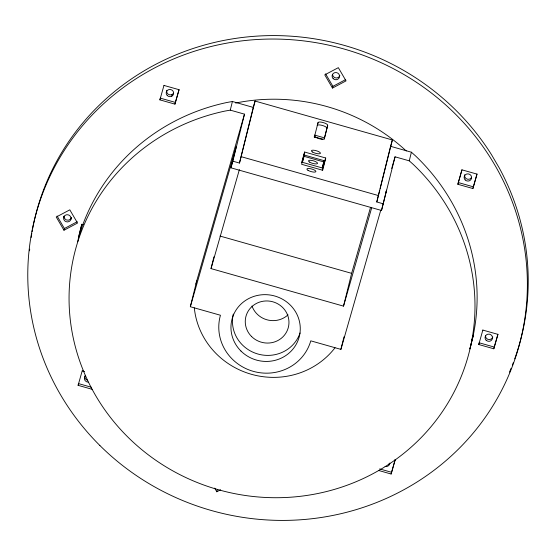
<?xml version="1.0" encoding="UTF-8"?>
<svg xmlns="http://www.w3.org/2000/svg" width="556" height="556" viewBox="0 0 556 556"><rect width="100%" height="100%" fill="white"/><g stroke="black" fill="none" stroke-linecap="round" stroke-linejoin="round"><path stroke-width="0.83" d="M63.704 217.292L63.989 216.138M63.968 230.24L56.246 217.021L69.813 209.841L77.541 223.053L63.968 230.24L64.399 228.516L57.101 216.034M70.932 219.335A3.753 3.6 13.9 0 0 66.373 214.804A3.753 3.6 13.9 0 0 64.656 220.801A3.753 3.6 13.9 0 0 70.932 219.335L71.363 217.611A3.753 3.6 13.9 0 1 63.996 216.492M83.428 224.721L81.843 224.276L78.424 238.079L82.184 226.417A203.44 195.066 13.9 0 1 226.938 102.485L232.408 101.498L253.251 107.405L239.476 163.061L232.853 161.184L244.487 114.154L230.274 110.13L224.805 111.11A203.44 195.066 13.9 0 0 86.965 378.97A203.44 195.066 13.9 0 0 388.588 464.427A203.44 195.066 13.9 0 0 413.393 164.541L409.265 160.837L395.052 156.813L391.709 168.482M92.379 389.374L78.111 385.336L78.542 383.612L91.219 387.198M159.892 99.865L160.323 98.141L175.376 102.408L174.952 104.132L159.892 99.865L163.992 85.318M171.769 96.23L172.2 94.506M230.274 110.13L232.408 101.498M380.77 210.175L340.897 349.376L310.783 340.842A46.947 45.015 13.9 0 1 253.216 371.325A46.947 45.015 13.9 0 1 220.447 315.252L190.333 306.724L196.741 280.836L244.487 114.154M395.052 156.813L381.513 210.474L230.948 167.822L236.182 146.68L190.333 306.724M371.637 207.965L343.518 306.134L211.023 268.604L213.935 256.83M239.476 163.061L255.065 101.06L392.376 139.959L376.787 201.967L383.411 203.844M220.593 489.787L216.826 491.782L217.25 490.058M304.639 152.038L301.609 164.291L322.688 170.261L325.719 158.008L304.639 152.038L301.623 162.588M302.353 162.31L304.417 155.096L324.294 160.726L322.223 167.94L302.353 162.31L304.306 154.665M314.328 137.186L318.053 122.598A5.011 1.425 16 0 1 323.21 122.577A5.011 1.425 16 0 1 327.686 125.322L324.377 138.701A5.011 1.425 16 0 1 319.22 138.715A5.011 1.425 16 0 1 314.745 135.97L314.328 137.415M332.481 88.07L324.753 74.852L338.326 67.665L346.047 80.884L332.481 88.07L332.905 86.34L325.607 73.858M324.169 139.076L327.686 125.322M322.223 167.94L324.183 160.295M343.518 306.134L351.628 273.344L370.511 207.444M376.787 201.967L379.706 190.159M380.123 188.47L390.354 147.152M340.897 349.376L343.997 336.853M381.513 210.474L386.545 190.145L385.551 193.502M409.265 160.837L411.398 152.212L390.562 146.304L392.376 139.959M457.845 184.279L461.973 169.851L477.034 174.118L472.899 188.54L457.845 184.279L461.946 169.726M378.441 470.418L391.118 474.011L395.219 459.464M472.899 188.54L476.999 173.993M478.765 344.525L479.189 342.795L494.249 347.062L493.818 348.786L478.765 344.525L482.865 329.972M78.111 385.336L82.212 370.789M175.376 102.408L179.053 89.585M174.952 104.132L179.081 89.704L164.027 85.443M230.948 167.822L232.853 161.184M253.251 107.405L255.065 101.06M211.023 268.604L239.386 169.594M318.053 122.598L317.226 125.482A5.011 1.425 16 0 1 322.383 125.461A5.011 1.425 16 0 1 326.858 128.207M322.237 170.185L325.719 158.008M391.118 474.011L395.253 459.583M494.249 347.062L497.919 334.239M493.818 348.786L497.954 334.364L482.893 330.097M64.399 228.516L77.214 221.726M332.905 86.34L345.721 79.557M314.606 135.08L324.579 137.909M314.182 136.811L322.487 139.16M458.269 182.549L473.323 186.816M303.847 156.264L323.724 161.9M241.297 156.716L378.608 195.615M219.967 236.043L351.628 273.344M82.246 370.908L84.623 371.582M379.658 468.916L391.542 472.287M411.398 152.212L415.527 155.909A203.44 195.066 13.9 0 1 472.871 337.096L469.883 348.98L473.302 335.178A203.44 195.066 13.9 0 1 471.891 339.869M214.679 488.112L216.826 491.782M77.729 241.77A203.44 195.066 13.9 0 1 81.843 224.276M335.011 347.778A78.25 75.025 13.9 0 1 251.361 374.285A78.25 75.025 13.9 0 1 194.315 307.92M195.886 284.116A78.25 75.025 13.9 0 1 196.741 280.836M288.022 314.842A21.906 21.01 13.9 0 1 251.986 306.008M300.059 332.981A34.743 33.311 13.9 0 1 257.935 354.033A34.743 33.311 13.9 0 1 233.291 314.064M514.696 358.877A250.388 240.081 13.9 0 0 499.295 168.023L491.532 154.742A250.388 240.081 13.9 0 0 232.686 38.837A250.388 240.081 13.9 0 0 32.686 228.405M513.244 362.811A250.388 240.081 13.9 0 1 512.34 365.16M511.096 368.274A250.388 240.081 13.9 0 1 509.47 372.145M29.551 250.812A250.388 240.081 13.9 0 1 29.704 249.144M31.143 237.495A250.388 240.081 13.9 0 1 31.796 233.353M32.081 231.699A250.388 240.081 13.9 0 1 32.373 230.052M235.626 103.034A187.796 180.061 13.9 0 1 406.248 150.975M492.825 337.012A3.753 3.6 13.9 0 1 485.464 335.9M389.144 463.829A3.753 3.6 13.9 0 1 388.366 464.385M389.832 463.03A3.753 3.6 13.9 0 1 385.093 466.401M471.523 177.628A3.753 3.6 13.9 0 1 464.677 174.723M339.869 75.442A3.753 3.6 13.9 0 1 332.509 74.323M87.57 380.269A3.753 3.6 13.9 0 1 84.95 375.78M173.576 93.22A3.753 3.6 13.9 0 1 166.731 90.308M88.112 382.139A3.753 3.6 13.9 0 1 85.499 375.912M251.562 336.512A21.906 21.01 13.9 0 0 288.189 327.977A21.906 21.01 13.9 0 0 261.577 301.533A21.906 21.01 13.9 0 0 251.562 336.512M240.956 351.044A34.743 33.311 13.9 0 0 299.038 337.52A34.743 33.311 13.9 0 0 256.844 295.577A34.743 33.311 13.9 0 0 240.956 351.044M99.865 445.488A250.388 240.081 13.9 0 0 518.47 347.973A250.388 240.081 13.9 0 0 214.387 45.717A250.388 240.081 13.9 0 0 99.865 445.488M486.118 340.202A3.753 3.6 13.9 0 0 492.401 338.743A3.753 3.6 13.9 0 0 487.834 334.205A3.753 3.6 13.9 0 0 486.118 340.202M465.198 179.956A3.753 3.6 13.9 0 0 471.481 178.497A3.753 3.6 13.9 0 0 466.915 173.958A3.753 3.6 13.9 0 0 465.198 179.956M333.162 78.632A3.753 3.6 13.9 0 0 339.438 77.166A3.753 3.6 13.9 0 0 334.879 72.634A3.753 3.6 13.9 0 0 333.162 78.632M167.252 95.549A3.753 3.6 13.9 0 0 173.528 94.082A3.753 3.6 13.9 0 0 168.968 89.551A3.753 3.6 13.9 0 0 167.252 95.549M309.616 162.116A4.698 1.334 16 0 0 317.316 163.672A4.698 1.334 16 0 0 312.18 160.517A4.698 1.334 16 0 0 309.616 162.116M312.507 152.017A4.698 1.334 16 0 0 320.207 153.574A4.698 1.334 16 0 0 315.071 150.426A4.698 1.334 16 0 0 312.507 152.017M307.982 170.31A4.698 1.334 16 0 0 315.683 171.867A4.698 1.334 16 0 0 310.54 168.718A4.698 1.334 16 0 0 307.982 170.31"/></g></svg>
